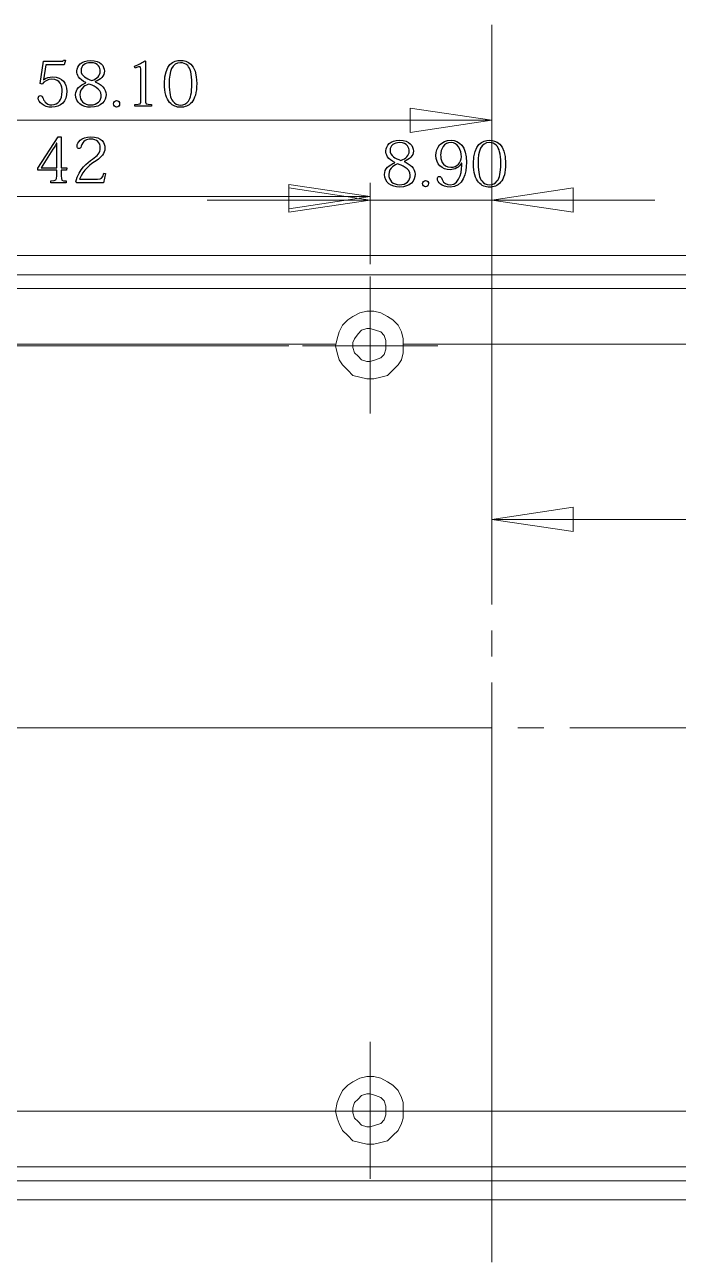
# Model space of a CAD drawing. Header units: millimetres. Extents: x -115 to 130, y -79 to 93.
# Drawn here: x 37.1 to 69, y 32.9 to 93.3 of the extents above; entities that cross this region are included whole.
import ezdxf

# ---------------------------------------------------------------- set-up
doc = ezdxf.new("R2010")
doc.units = ezdxf.units.MM
doc.header["$MEASUREMENT"] = 0
doc.layers.add('layer 1', color=7, linetype='Continuous')

msp = doc.modelspace()

# ---------------------------------------------------------------- linework, layer by layer
at = {"layer": 'layer 1', "lineweight": 18}
for points in [[(59.9299, 93.2533), (59.9299, 93.2533), (59.9299, 64.9746), (59.9299, 64.9746)], [(55.9506, 88.0039), (55.9506, 88.0039), (55.9506, 89.1893), (55.9506, 89.1893)], [(55.9506, 89.1893), (55.9506, 89.1893), (59.9299, 88.5966), (59.9299, 88.5966)], [(21.3219, 88.5966), (21.3219, 88.5966), (59.9299, 88.5966), (59.9299, 88.5966)], [(59.9299, 88.5966), (59.9299, 88.5966), (55.9506, 88.0039), (55.9506, 88.0039)], [(50.0239, 84.2786), (50.0239, 84.2786), (50.0239, 85.4639), (50.0239, 85.4639)], [(50.0239, 85.4639), (50.0239, 85.4639), (54.0032, 84.8713), (54.0032, 84.8713)], [(50.0239, 84.1093), (50.0239, 84.1093), (50.0239, 85.2946), (50.0239, 85.2946)], [(50.0239, 85.2946), (50.0239, 85.2946), (54.0032, 84.7019), (54.0032, 84.7019)], [(54.0032, 81.5693), (54.0032, 81.5693), (54.0032, 85.5486), (54.0032, 85.5486)], [(54.0032, 81.5693), (54.0032, 81.5693), (54.0032, 85.3793), (54.0032, 85.3793)], [(59.9299, 84.7019), (59.9299, 84.7019), (63.9092, 85.2946), (63.9092, 85.2946)], [(63.9092, 85.2946), (63.9092, 85.2946), (63.9092, 84.1093), (63.9092, 84.1093)], [(54.0032, 84.8713), (54.0032, 84.8713), (26.0632, 84.8713), (26.0632, 84.8713)], [(54.0032, 84.7019), (54.0032, 84.7019), (46.0446, 84.7019), (46.0446, 84.7019)], [(54.0032, 84.8713), (54.0032, 84.8713), (50.0239, 84.2786), (50.0239, 84.2786)], [(54.0032, 84.7019), (54.0032, 84.7019), (50.0239, 84.1093), (50.0239, 84.1093)], [(54.0032, 84.7019), (54.0032, 84.7019), (59.9299, 84.7019), (59.9299, 84.7019)], [(63.9092, 84.1093), (63.9092, 84.1093), (59.9299, 84.7019), (59.9299, 84.7019)], [(59.9299, 84.7019), (59.9299, 84.7019), (67.8886, 84.7019), (67.8886, 84.7019)], [(19.6286, 81.9926), (19.6286, 81.9926), (100.1466, 81.9926), (100.1466, 81.9926)], [(100.1466, 81.0613), (100.1466, 81.0613), (19.6286, 81.0613), (19.6286, 81.0613)], [(54.0032, 79.2833), (54.0032, 79.2833), (54.0032, 80.9766), (54.0032, 80.9766)], [(100.1466, 80.3839), (100.1466, 80.3839), (19.6286, 80.3839), (19.6286, 80.3839)], [(54.0032, 77.5899), (54.0032, 77.5899), (54.0032, 79.2833), (54.0032, 79.2833)], [(50.0239, 77.5899), (50.0239, 77.5899), (8.0292, 77.5899), (8.0292, 77.5899)], [(27.7566, 77.6746), (27.7566, 77.6746), (52.3099, 77.6746), (52.3099, 77.6746)], [(52.3099, 77.5899), (52.3099, 77.5899), (50.7012, 77.5899), (50.7012, 77.5899)], [(54.0032, 77.5899), (54.0032, 77.5899), (52.3099, 77.5899), (52.3099, 77.5899)], [(54.0032, 77.5899), (54.0032, 77.5899), (54.0032, 75.9813), (54.0032, 75.9813)], [(54.0032, 77.5899), (54.0032, 77.5899), (55.6119, 77.5899), (55.6119, 77.5899)], [(55.6119, 77.6746), (55.6119, 77.6746), (100.1466, 77.6746), (100.1466, 77.6746)], [(55.6119, 77.5899), (55.6119, 77.5899), (57.3052, 77.5899), (57.3052, 77.5899)], [(54.0032, 75.9813), (54.0032, 75.9813), (54.0032, 74.2879), (54.0032, 74.2879)], [(59.9299, 69.1233), (59.9299, 69.1233), (63.9092, 69.7159), (63.9092, 69.7159)], [(63.9092, 69.7159), (63.9092, 69.7159), (63.9092, 68.5306), (63.9092, 68.5306)], [(63.9092, 68.5306), (63.9092, 68.5306), (59.9299, 69.1233), (59.9299, 69.1233)], [(100.6546, 69.1233), (100.6546, 69.1233), (59.9299, 69.1233), (59.9299, 69.1233)], [(59.9299, 63.7046), (59.9299, 63.7046), (59.9299, 62.4346), (59.9299, 62.4346)], [(59.9299, 61.1646), (59.9299, 61.1646), (59.9299, 32.8859), (59.9299, 32.8859)], [(29.4499, 58.9633), (29.4499, 58.9633), (59.9299, 58.9633), (59.9299, 58.9633)], [(61.1999, 58.9633), (61.1999, 58.9633), (62.4699, 58.9633), (62.4699, 58.9633)], [(63.7399, 58.9633), (63.7399, 58.9633), (94.2199, 58.9633), (94.2199, 58.9633)], [(54.0032, 41.9453), (54.0032, 41.9453), (54.0032, 43.6386), (54.0032, 43.6386)], [(54.0032, 40.2519), (54.0032, 40.2519), (54.0032, 41.9453), (54.0032, 41.9453)], [(50.0239, 40.2519), (50.0239, 40.2519), (8.0292, 40.2519), (8.0292, 40.2519)], [(52.3099, 40.2519), (52.3099, 40.2519), (27.7566, 40.2519), (27.7566, 40.2519)], [(52.3099, 40.2519), (52.3099, 40.2519), (50.7012, 40.2519), (50.7012, 40.2519)], [(54.0032, 40.2519), (54.0032, 40.2519), (52.3099, 40.2519), (52.3099, 40.2519)], [(54.0032, 40.2519), (54.0032, 40.2519), (54.0032, 38.6433), (54.0032, 38.6433)], [(54.0032, 40.2519), (54.0032, 40.2519), (55.6119, 40.2519), (55.6119, 40.2519)], [(100.1466, 40.2519), (100.1466, 40.2519), (55.6119, 40.2519), (55.6119, 40.2519)], [(55.6119, 40.2519), (55.6119, 40.2519), (57.3052, 40.2519), (57.3052, 40.2519)], [(54.0032, 38.6433), (54.0032, 38.6433), (54.0032, 36.9499), (54.0032, 36.9499)], [(19.6286, 37.5426), (19.6286, 37.5426), (100.1466, 37.5426), (100.1466, 37.5426)], [(19.6286, 36.8653), (19.6286, 36.8653), (100.1466, 36.8653), (100.1466, 36.8653)], [(100.1466, 35.9339), (100.1466, 35.9339), (19.6286, 35.9339), (19.6286, 35.9339)]]:
    msp.add_open_spline(points, degree=3, dxfattribs=at)
at = {"layer": 'layer 1'}
for points, knots in [([(37.9924, 90.3529), (38.0869, 90.484), (38.2515, 90.5937), (38.474, 90.5937), (38.474, 90.5937), (38.8733, 90.5937), (38.9708, 90.2797), (38.9708, 89.9932), (38.9708, 89.9932), (38.9708, 89.5909), (38.7788, 89.344), (38.474, 89.344), (38.474, 89.344), (38.1662, 89.344), (38.0595, 89.5909), (38.029, 89.6915), (38.029, 89.6915), (37.9924, 89.7768), (37.9589, 89.7982), (37.9101, 89.7982), (37.9101, 89.7982), (37.8553, 89.7982), (37.8065, 89.7585), (37.8065, 89.6671), (37.8065, 89.6671), (37.8065, 89.4873), (38.0747, 89.2282), (38.4679, 89.2282), (38.4679, 89.2282), (38.9007, 89.2282), (39.1994, 89.5086), (39.1994, 90.0146), (39.1994, 90.0146), (39.1994, 90.3925), (38.98, 90.7095), (38.5167, 90.7095), (38.5167, 90.7095), (38.3369, 90.7095), (38.1936, 90.6607), (38.0595, 90.5663), (38.0595, 90.5663), (38.0595, 90.5663), (38.0534, 90.5693), (38.0534, 90.5693), (38.0534, 90.5693), (38.0534, 90.5693), (38.1723, 91.2947), (38.1723, 91.2947), (38.1723, 91.2947), (38.1723, 91.2947), (39.0653, 91.2947), (39.0653, 91.2947), (39.0653, 91.2947), (39.0653, 91.2947), (39.1293, 91.5233), (39.1293, 91.5233), (39.1293, 91.5233), (39.1293, 91.5233), (39.0379, 91.5233), (39.0379, 91.5233), (39.0379, 91.5233), (39.0196, 91.4776), (39.0074, 91.4715), (38.9007, 91.4715), (38.9007, 91.4715), (38.9007, 91.4715), (38.0595, 91.4715), (38.0595, 91.4715), (38.0595, 91.4715), (38.0595, 91.4715), (37.904, 90.3803), (37.904, 90.3803), (37.904, 90.3803), (37.904, 90.3803), (37.9924, 90.3529), (37.9924, 90.3529)], [0, 0, 0, 0, 0.05, 0.05, 0.05, 0.05, 0.1, 0.1, 0.1, 0.1, 0.15, 0.15, 0.15, 0.15, 0.2, 0.2, 0.2, 0.2, 0.25, 0.25, 0.25, 0.25, 0.3, 0.3, 0.3, 0.3, 0.35, 0.35, 0.35, 0.35, 0.4, 0.4, 0.4, 0.4, 0.45, 0.45, 0.45, 0.45, 0.5, 0.5, 0.5, 0.5, 0.55, 0.55, 0.55, 0.55, 0.6, 0.6, 0.6, 0.6, 0.65, 0.65, 0.65, 0.65, 0.7, 0.7, 0.7, 0.7, 0.75, 0.75, 0.75, 0.75, 0.8, 0.8, 0.8, 0.8, 0.85, 0.85, 0.85, 0.85, 0.9, 0.9, 0.9, 0.9, 1, 1, 1, 1]), ([(40.5802, 90.4779), (40.8545, 90.5845), (41.0313, 90.7491), (41.0313, 90.9869), (41.0313, 90.9869), (41.0313, 91.2399), (40.8545, 91.5111), (40.3607, 91.5111), (40.3607, 91.5111), (39.8944, 91.5111), (39.6902, 91.246), (39.6902, 90.9991), (39.6902, 90.9991), (39.6902, 90.8162), (39.7694, 90.5876), (40.1291, 90.4291), (40.1291, 90.4291), (40.1291, 90.4291), (40.1291, 90.4199), (40.1291, 90.4199), (40.1291, 90.4199), (39.8487, 90.3072), (39.6231, 90.1212), (39.6231, 89.8469), (39.6231, 89.8469), (39.6231, 89.4476), (39.9554, 89.2282), (40.3607, 89.2282), (40.3607, 89.2282), (40.8941, 89.2282), (41.1136, 89.5452), (41.1136, 89.853), (41.1136, 89.853), (41.1136, 90.1334), (40.8515, 90.3651), (40.5802, 90.4718), (40.5802, 90.4718), (40.5802, 90.4718), (40.5802, 90.4779), (40.5802, 90.4779)], [0, 0, 0, 0, 0.0909091, 0.0909091, 0.0909091, 0.0909091, 0.1818182, 0.1818182, 0.1818182, 0.1818182, 0.2727273, 0.2727273, 0.2727273, 0.2727273, 0.3636364, 0.3636364, 0.3636364, 0.3636364, 0.4545455, 0.4545455, 0.4545455, 0.4545455, 0.5454545, 0.5454545, 0.5454545, 0.5454545, 0.6363636, 0.6363636, 0.6363636, 0.6363636, 0.7272727, 0.7272727, 0.7272727, 0.7272727, 0.8181818, 0.8181818, 0.8181818, 0.8181818, 1, 1, 1, 1]), ([(40.3577, 91.4014), (40.76, 91.4014), (40.8271, 91.124), (40.8271, 90.993), (40.8271, 90.993), (40.8271, 90.7491), (40.6777, 90.6364), (40.4187, 90.5327), (40.4187, 90.5327), (40.1504, 90.6272), (39.8944, 90.7491), (39.8944, 91.0204), (39.8944, 91.0204), (39.8944, 91.2551), (40.0803, 91.4014), (40.3577, 91.4014)], [0, 0, 0, 0, 0.2, 0.2, 0.2, 0.2, 0.4, 0.4, 0.4, 0.4, 0.6, 0.6, 0.6, 0.6, 1, 1, 1, 1]), ([(42.8144, 89.6061), (42.8144, 89.3836), (42.7992, 89.3653), (42.5127, 89.3653), (42.5127, 89.3653), (42.5127, 89.3653), (42.5127, 89.2739), (42.5127, 89.2739), (42.5127, 89.2739), (42.5127, 89.2739), (43.3235, 89.2739), (43.3235, 89.2739), (43.3235, 89.2739), (43.3235, 89.2739), (43.3235, 89.3653), (43.3235, 89.3653), (43.3235, 89.3653), (43.0491, 89.3653), (43.0339, 89.3836), (43.0339, 89.6061), (43.0339, 89.6061), (43.0339, 89.6061), (43.0339, 91.4715), (43.0339, 91.4715), (43.0339, 91.4715), (43.0339, 91.4715), (43.0004, 91.4928), (43.0004, 91.4928), (43.0004, 91.4928), (42.8693, 91.3984), (42.726, 91.3161), (42.5066, 91.2277), (42.5066, 91.2277), (42.5066, 91.2277), (42.534, 91.1423), (42.534, 91.1423), (42.534, 91.1423), (42.6285, 91.1789), (42.6864, 91.2063), (42.7413, 91.2063), (42.7413, 91.2063), (42.7992, 91.2063), (42.8144, 91.1515), (42.8144, 91.0295), (42.8144, 91.0295), (42.8144, 91.0295), (42.8144, 89.6061), (42.8144, 89.6061)], [0, 0, 0, 0, 0.0769231, 0.0769231, 0.0769231, 0.0769231, 0.1538462, 0.1538462, 0.1538462, 0.1538462, 0.2307692, 0.2307692, 0.2307692, 0.2307692, 0.3076923, 0.3076923, 0.3076923, 0.3076923, 0.3846154, 0.3846154, 0.3846154, 0.3846154, 0.4615385, 0.4615385, 0.4615385, 0.4615385, 0.5384615, 0.5384615, 0.5384615, 0.5384615, 0.6153846, 0.6153846, 0.6153846, 0.6153846, 0.6923077, 0.6923077, 0.6923077, 0.6923077, 0.7692308, 0.7692308, 0.7692308, 0.7692308, 0.8461538, 0.8461538, 0.8461538, 0.8461538, 1, 1, 1, 1]), ([(44.7499, 89.2282), (44.945, 89.2282), (45.137, 89.2922), (45.2894, 89.4629), (45.2894, 89.4629), (45.4449, 89.6397), (45.5333, 89.9323), (45.5333, 90.3834), (45.5333, 90.3834), (45.5333, 91.3862), (45.0456, 91.5111), (44.7499, 91.5111), (44.7499, 91.5111), (44.4086, 91.5111), (43.9666, 91.3404), (43.9666, 90.3834), (43.9666, 90.3834), (43.9666, 89.9323), (44.055, 89.6397), (44.2104, 89.4629), (44.2104, 89.4629), (44.3659, 89.2922), (44.5457, 89.2282), (44.7499, 89.2282)], [0, 0, 0, 0, 0.1428571, 0.1428571, 0.1428571, 0.1428571, 0.2857143, 0.2857143, 0.2857143, 0.2857143, 0.4285714, 0.4285714, 0.4285714, 0.4285714, 0.5714286, 0.5714286, 0.5714286, 0.5714286, 0.7142857, 0.7142857, 0.7142857, 0.7142857, 1, 1, 1, 1]), ([(44.7469, 91.4014), (44.8597, 91.4014), (44.9907, 91.3679), (45.0944, 91.2581), (45.0944, 91.2581), (45.2102, 91.124), (45.3016, 90.865), (45.3016, 90.3803), (45.3016, 90.3803), (45.3016, 89.9262), (45.2315, 89.6701), (45.1279, 89.533), (45.1279, 89.533), (45.0243, 89.3928), (44.8993, 89.3379), (44.7469, 89.3379), (44.7469, 89.3379), (44.5975, 89.3379), (44.4695, 89.3928), (44.3659, 89.533), (44.3659, 89.533), (44.2623, 89.6701), (44.1891, 89.9262), (44.1891, 90.3803), (44.1891, 90.3803), (44.1891, 90.996), (44.3263, 91.4014), (44.7469, 91.4014)], [0, 0, 0, 0, 0.125, 0.125, 0.125, 0.125, 0.25, 0.25, 0.25, 0.25, 0.375, 0.375, 0.375, 0.375, 0.5, 0.5, 0.5, 0.5, 0.625, 0.625, 0.625, 0.625, 0.75, 0.75, 0.75, 0.75, 1, 1, 1, 1]), ([(40.3577, 89.344), (40.0255, 89.344), (39.8334, 89.5604), (39.8334, 89.8408), (39.8334, 89.8408), (39.8334, 90.1913), (40.1596, 90.3194), (40.2693, 90.362), (40.2693, 90.362), (40.4278, 90.3041), (40.8789, 90.1456), (40.8789, 89.8134), (40.8789, 89.8134), (40.8789, 89.5421), (40.693, 89.344), (40.3577, 89.344)], [0, 0, 0, 0, 0.2, 0.2, 0.2, 0.2, 0.4, 0.4, 0.4, 0.4, 0.6, 0.6, 0.6, 0.6, 1, 1, 1, 1]), ([(41.6257, 89.5513), (41.5434, 89.5513), (41.4824, 89.4812), (41.4824, 89.3958), (41.4824, 89.3958), (41.4824, 89.3135), (41.5434, 89.2404), (41.6257, 89.2404), (41.6257, 89.2404), (41.711, 89.2404), (41.772, 89.3135), (41.772, 89.3958), (41.772, 89.3958), (41.772, 89.4751), (41.7171, 89.5513), (41.6257, 89.5513)], [0, 0, 0, 0, 0.2, 0.2, 0.2, 0.2, 0.4, 0.4, 0.4, 0.4, 0.6, 0.6, 0.6, 0.6, 1, 1, 1, 1]), ([(38.7057, 85.8808), (38.7057, 85.6675), (38.6935, 85.64), (38.4191, 85.64), (38.4191, 85.64), (38.4191, 85.64), (38.4191, 85.5486), (38.4191, 85.5486), (38.4191, 85.5486), (38.4191, 85.5486), (39.172, 85.5486), (39.172, 85.5486), (39.172, 85.5486), (39.172, 85.5486), (39.172, 85.64), (39.172, 85.64), (39.172, 85.64), (38.9404, 85.64), (38.9251, 85.6644), (38.9251, 85.8808), (38.9251, 85.8808), (38.9251, 85.8808), (38.9251, 86.1552), (38.9251, 86.1552), (38.9251, 86.1552), (38.9251, 86.1552), (39.1842, 86.1552), (39.1842, 86.1552), (39.1842, 86.1552), (39.1842, 86.1552), (39.2025, 86.2801), (39.2025, 86.2801), (39.2025, 86.2801), (39.2025, 86.2801), (38.9251, 86.2801), (38.9251, 86.2801), (38.9251, 86.2801), (38.9251, 86.2801), (38.9251, 87.7828), (38.9251, 87.7828), (38.9251, 87.7828), (38.9251, 87.7828), (38.7727, 87.7828), (38.7727, 87.7828), (38.7727, 87.7828), (38.7727, 87.7828), (37.7791, 86.2496), (37.7791, 86.2496), (37.7791, 86.2496), (37.7791, 86.2496), (37.7791, 86.1552), (37.7791, 86.1552), (37.7791, 86.1552), (37.7791, 86.1552), (38.7057, 86.1552), (38.7057, 86.1552), (38.7057, 86.1552), (38.7057, 86.1552), (38.7057, 85.8808), (38.7057, 85.8808)], [0, 0, 0, 0, 0.0625, 0.0625, 0.0625, 0.0625, 0.125, 0.125, 0.125, 0.125, 0.1875, 0.1875, 0.1875, 0.1875, 0.25, 0.25, 0.25, 0.25, 0.3125, 0.3125, 0.3125, 0.3125, 0.375, 0.375, 0.375, 0.375, 0.4375, 0.4375, 0.4375, 0.4375, 0.5, 0.5, 0.5, 0.5, 0.5625, 0.5625, 0.5625, 0.5625, 0.625, 0.625, 0.625, 0.625, 0.6875, 0.6875, 0.6875, 0.6875, 0.75, 0.75, 0.75, 0.75, 0.8125, 0.8125, 0.8125, 0.8125, 0.875, 0.875, 0.875, 0.875, 1, 1, 1, 1]), ([(40.9978, 86.0088), (40.9246, 85.7528), (40.8972, 85.7223), (40.7021, 85.7223), (40.7021, 85.7223), (40.7021, 85.7223), (39.8243, 85.7223), (39.8243, 85.7223), (39.8243, 85.7223), (39.9767, 86.1856), (40.3486, 86.4356), (40.6716, 86.6489), (40.6716, 86.6489), (40.8637, 86.7739), (41.0587, 86.9659), (41.0587, 87.2372), (41.0587, 87.2372), (41.0587, 87.4719), (40.9063, 87.7858), (40.3699, 87.7858), (40.3699, 87.7858), (39.8853, 87.7858), (39.6993, 87.4932), (39.6993, 87.3408), (39.6993, 87.3408), (39.6993, 87.2585), (39.7329, 87.2159), (39.7816, 87.2159), (39.7816, 87.2159), (39.8456, 87.2159), (39.8792, 87.2402), (39.9035, 87.3256), (39.9035, 87.3256), (39.9858, 87.5999), (40.1657, 87.6761), (40.3607, 87.6761), (40.3607, 87.6761), (40.6777, 87.6761), (40.8301, 87.5054), (40.8301, 87.2402), (40.8301, 87.2402), (40.8301, 87.0025), (40.6869, 86.8653), (40.4491, 86.6977), (40.4491, 86.6977), (40.2022, 86.524), (39.7908, 86.2222), (39.6445, 85.5943), (39.6445, 85.5943), (39.6445, 85.5943), (39.681, 85.5486), (39.681, 85.5486), (39.681, 85.5486), (39.681, 85.5486), (40.9917, 85.5486), (40.9917, 85.5486), (40.9917, 85.5486), (40.9917, 85.5486), (41.0862, 85.9936), (41.0862, 85.9936), (41.0862, 85.9936), (41.0862, 85.9936), (40.9978, 86.0088), (40.9978, 86.0088)], [0, 0, 0, 0, 0.0588235, 0.0588235, 0.0588235, 0.0588235, 0.1176471, 0.1176471, 0.1176471, 0.1176471, 0.1764706, 0.1764706, 0.1764706, 0.1764706, 0.2352941, 0.2352941, 0.2352941, 0.2352941, 0.2941176, 0.2941176, 0.2941176, 0.2941176, 0.3529412, 0.3529412, 0.3529412, 0.3529412, 0.4117647, 0.4117647, 0.4117647, 0.4117647, 0.4705882, 0.4705882, 0.4705882, 0.4705882, 0.5294118, 0.5294118, 0.5294118, 0.5294118, 0.5882353, 0.5882353, 0.5882353, 0.5882353, 0.6470588, 0.6470588, 0.6470588, 0.6470588, 0.7058824, 0.7058824, 0.7058824, 0.7058824, 0.7647059, 0.7647059, 0.7647059, 0.7647059, 0.8235294, 0.8235294, 0.8235294, 0.8235294, 0.8823529, 0.8823529, 0.8823529, 0.8823529, 1, 1, 1, 1]), ([(55.6542, 86.5833), (55.9285, 86.6899), (56.1053, 86.8545), (56.1053, 87.0923), (56.1053, 87.0923), (56.1053, 87.3453), (55.9285, 87.6165), (55.4347, 87.6165), (55.4347, 87.6165), (54.9684, 87.6165), (54.7642, 87.3514), (54.7642, 87.1045), (54.7642, 87.1045), (54.7642, 86.9216), (54.8434, 86.693), (55.2031, 86.5345), (55.2031, 86.5345), (55.2031, 86.5345), (55.2031, 86.5253), (55.2031, 86.5253), (55.2031, 86.5253), (54.9227, 86.4126), (54.6971, 86.2266), (54.6971, 85.9523), (54.6971, 85.9523), (54.6971, 85.553), (55.0294, 85.3336), (55.4347, 85.3336), (55.4347, 85.3336), (55.9681, 85.3336), (56.1876, 85.6506), (56.1876, 85.9584), (56.1876, 85.9584), (56.1876, 86.2388), (55.9255, 86.4705), (55.6542, 86.5772), (55.6542, 86.5772), (55.6542, 86.5772), (55.6542, 86.5833), (55.6542, 86.5833)], [0, 0, 0, 0, 0.0909091, 0.0909091, 0.0909091, 0.0909091, 0.1818182, 0.1818182, 0.1818182, 0.1818182, 0.2727273, 0.2727273, 0.2727273, 0.2727273, 0.3636364, 0.3636364, 0.3636364, 0.3636364, 0.4545455, 0.4545455, 0.4545455, 0.4545455, 0.5454545, 0.5454545, 0.5454545, 0.5454545, 0.6363636, 0.6363636, 0.6363636, 0.6363636, 0.7272727, 0.7272727, 0.7272727, 0.7272727, 0.8181818, 0.8181818, 0.8181818, 0.8181818, 1, 1, 1, 1]), ([(58.4706, 86.501), (58.4706, 86.2388), (58.434, 85.4494), (57.9006, 85.4494), (57.9006, 85.4494), (57.733, 85.4494), (57.5897, 85.5012), (57.5105, 85.7115), (57.5105, 85.7115), (57.4556, 85.8213), (57.4312, 85.8578), (57.3642, 85.8578), (57.3642, 85.8578), (57.3093, 85.8578), (57.2758, 85.8121), (57.2758, 85.742), (57.2758, 85.742), (57.2758, 85.5805), (57.4709, 85.3336), (57.9006, 85.3336), (57.9006, 85.3336), (58.5468, 85.3336), (58.6962, 86.0255), (58.6962, 86.5406), (58.6962, 86.5406), (58.6962, 87.3239), (58.3334, 87.6165), (57.9464, 87.6165), (57.9464, 87.6165), (57.4373, 87.6165), (57.2087, 87.2569), (57.2087, 86.8759), (57.2087, 86.8759), (57.2087, 86.4461), (57.5013, 86.1809), (57.8945, 86.1809), (57.8945, 86.1809), (58.1414, 86.1809), (58.3395, 86.3028), (58.4615, 86.501), (58.4615, 86.501), (58.4615, 86.501), (58.4706, 86.501), (58.4706, 86.501)], [0, 0, 0, 0, 0.0833333, 0.0833333, 0.0833333, 0.0833333, 0.1666667, 0.1666667, 0.1666667, 0.1666667, 0.25, 0.25, 0.25, 0.25, 0.3333333, 0.3333333, 0.3333333, 0.3333333, 0.4166667, 0.4166667, 0.4166667, 0.4166667, 0.5, 0.5, 0.5, 0.5, 0.5833333, 0.5833333, 0.5833333, 0.5833333, 0.6666667, 0.6666667, 0.6666667, 0.6666667, 0.75, 0.75, 0.75, 0.75, 0.8333333, 0.8333333, 0.8333333, 0.8333333, 1, 1, 1, 1]), ([(59.8239, 85.3336), (60.019, 85.3336), (60.211, 85.3976), (60.3634, 85.5683), (60.3634, 85.5683), (60.5189, 85.7451), (60.6073, 86.0377), (60.6073, 86.4888), (60.6073, 86.4888), (60.6073, 87.4916), (60.1196, 87.6165), (59.8239, 87.6165), (59.8239, 87.6165), (59.4826, 87.6165), (59.0406, 87.4458), (59.0406, 86.4888), (59.0406, 86.4888), (59.0406, 86.0377), (59.129, 85.7451), (59.2844, 85.5683), (59.2844, 85.5683), (59.4399, 85.3976), (59.6197, 85.3336), (59.8239, 85.3336)], [0, 0, 0, 0, 0.1428571, 0.1428571, 0.1428571, 0.1428571, 0.2857143, 0.2857143, 0.2857143, 0.2857143, 0.4285714, 0.4285714, 0.4285714, 0.4285714, 0.5714286, 0.5714286, 0.5714286, 0.5714286, 0.7142857, 0.7142857, 0.7142857, 0.7142857, 1, 1, 1, 1]), ([(38.7118, 87.4749), (38.7087, 87.3591), (38.7057, 87.2433), (38.7057, 87.1579), (38.7057, 87.1579), (38.7057, 87.1579), (38.7057, 86.2801), (38.7057, 86.2801), (38.7057, 86.2801), (38.7057, 86.2801), (37.9498, 86.2801), (37.9498, 86.2801), (37.9498, 86.2801), (37.9498, 86.2801), (38.5228, 87.1793), (38.5228, 87.1793), (38.5228, 87.1793), (38.6051, 87.2982), (38.6538, 87.4018), (38.7026, 87.4749), (38.7026, 87.4749), (38.7026, 87.4749), (38.7118, 87.4749), (38.7118, 87.4749)], [0, 0, 0, 0, 0.1428571, 0.1428571, 0.1428571, 0.1428571, 0.2857143, 0.2857143, 0.2857143, 0.2857143, 0.4285714, 0.4285714, 0.4285714, 0.4285714, 0.5714286, 0.5714286, 0.5714286, 0.5714286, 0.7142857, 0.7142857, 0.7142857, 0.7142857, 1, 1, 1, 1]), ([(55.4317, 87.5068), (55.834, 87.5068), (55.9011, 87.2294), (55.9011, 87.0984), (55.9011, 87.0984), (55.9011, 86.8545), (55.7517, 86.7418), (55.4927, 86.6381), (55.4927, 86.6381), (55.2244, 86.7326), (54.9684, 86.8545), (54.9684, 87.1258), (54.9684, 87.1258), (54.9684, 87.3605), (55.1543, 87.5068), (55.4317, 87.5068)], [0, 0, 0, 0, 0.2, 0.2, 0.2, 0.2, 0.4, 0.4, 0.4, 0.4, 0.6, 0.6, 0.6, 0.6, 1, 1, 1, 1]), ([(57.4373, 86.885), (57.4373, 87.1929), (57.5958, 87.5099), (57.9464, 87.5099), (57.9464, 87.5099), (58.2725, 87.5099), (58.4493, 87.1258), (58.4493, 86.8149), (58.4493, 86.8149), (58.4493, 86.5193), (58.2207, 86.2998), (57.9403, 86.2998), (57.9403, 86.2998), (57.4861, 86.2998), (57.4373, 86.7418), (57.4373, 86.885)], [0, 0, 0, 0, 0.2, 0.2, 0.2, 0.2, 0.4, 0.4, 0.4, 0.4, 0.6, 0.6, 0.6, 0.6, 1, 1, 1, 1]), ([(59.8209, 87.5068), (59.9337, 87.5068), (60.0647, 87.4733), (60.1684, 87.3635), (60.1684, 87.3635), (60.2842, 87.2294), (60.3756, 86.9704), (60.3756, 86.4857), (60.3756, 86.4857), (60.3756, 86.0316), (60.3055, 85.7755), (60.2019, 85.6384), (60.2019, 85.6384), (60.0983, 85.4982), (59.9733, 85.4433), (59.8209, 85.4433), (59.8209, 85.4433), (59.6715, 85.4433), (59.5435, 85.4982), (59.4399, 85.6384), (59.4399, 85.6384), (59.3363, 85.7755), (59.2631, 86.0316), (59.2631, 86.4857), (59.2631, 86.4857), (59.2631, 87.1014), (59.4003, 87.5068), (59.8209, 87.5068)], [0, 0, 0, 0, 0.125, 0.125, 0.125, 0.125, 0.25, 0.25, 0.25, 0.25, 0.375, 0.375, 0.375, 0.375, 0.5, 0.5, 0.5, 0.5, 0.625, 0.625, 0.625, 0.625, 0.75, 0.75, 0.75, 0.75, 1, 1, 1, 1]), ([(55.4317, 85.4494), (55.0995, 85.4494), (54.9074, 85.6658), (54.9074, 85.9462), (54.9074, 85.9462), (54.9074, 86.2967), (55.2336, 86.4248), (55.3433, 86.4674), (55.3433, 86.4674), (55.5018, 86.4095), (55.9529, 86.251), (55.9529, 85.9188), (55.9529, 85.9188), (55.9529, 85.6475), (55.767, 85.4494), (55.4317, 85.4494)], [0, 0, 0, 0, 0.2, 0.2, 0.2, 0.2, 0.4, 0.4, 0.4, 0.4, 0.6, 0.6, 0.6, 0.6, 1, 1, 1, 1]), ([(56.6997, 85.6567), (56.6174, 85.6567), (56.5564, 85.5866), (56.5564, 85.5012), (56.5564, 85.5012), (56.5564, 85.4189), (56.6174, 85.3458), (56.6997, 85.3458), (56.6997, 85.3458), (56.785, 85.3458), (56.846, 85.4189), (56.846, 85.5012), (56.846, 85.5012), (56.846, 85.5805), (56.7911, 85.6567), (56.6997, 85.6567)], [0, 0, 0, 0, 0.2, 0.2, 0.2, 0.2, 0.4, 0.4, 0.4, 0.4, 0.6, 0.6, 0.6, 0.6, 1, 1, 1, 1])]:
    msp.add_open_spline(points, degree=3, knots=knots, dxfattribs=at)
at = {"layer": 'layer 1', "lineweight": 18}
for points, knots in [([(55.6119, 77.5899), (55.6119, 77.5899), (55.6119, 77.9286), (55.6119, 77.9286), (55.6119, 77.9286), (55.6119, 77.9286), (55.5272, 78.2673), (55.5272, 78.2673), (55.5272, 78.2673), (55.5272, 78.2673), (55.3579, 78.6059), (55.3579, 78.6059), (55.3579, 78.6059), (55.3579, 78.6059), (55.1039, 78.8599), (55.1039, 78.8599), (55.1039, 78.8599), (55.1039, 78.8599), (54.8499, 79.0293), (54.8499, 79.0293), (54.8499, 79.0293), (54.8499, 79.0293), (54.5112, 79.1986), (54.5112, 79.1986), (54.5112, 79.1986), (54.5112, 79.1986), (54.1725, 79.2833), (54.1725, 79.2833), (54.1725, 79.2833), (54.1725, 79.2833), (53.8339, 79.2833), (53.8339, 79.2833), (53.8339, 79.2833), (53.8339, 79.2833), (53.4952, 79.1986), (53.4952, 79.1986), (53.4952, 79.1986), (53.4952, 79.1986), (53.1565, 79.0293), (53.1565, 79.0293), (53.1565, 79.0293), (53.1565, 79.0293), (52.9026, 78.8599), (52.9026, 78.8599), (52.9026, 78.8599), (52.9026, 78.8599), (52.6486, 78.6059), (52.6486, 78.6059), (52.6486, 78.6059), (52.6486, 78.6059), (52.4792, 78.2673), (52.4792, 78.2673), (52.4792, 78.2673), (52.4792, 78.2673), (52.3946, 77.9286), (52.3946, 77.9286), (52.3946, 77.9286), (52.3946, 77.9286), (52.3099, 77.5899), (52.3099, 77.5899), (52.3099, 77.5899), (52.3099, 77.5899), (52.3946, 77.2513), (52.3946, 77.2513), (52.3946, 77.2513), (52.3946, 77.2513), (52.4792, 76.9126), (52.4792, 76.9126), (52.4792, 76.9126), (52.4792, 76.9126), (52.6486, 76.6586), (52.6486, 76.6586), (52.6486, 76.6586), (52.6486, 76.6586), (52.9026, 76.4046), (52.9026, 76.4046), (52.9026, 76.4046), (52.9026, 76.4046), (53.1565, 76.1506), (53.1565, 76.1506), (53.1565, 76.1506), (53.1565, 76.1506), (53.4952, 76.0659), (53.4952, 76.0659), (53.4952, 76.0659), (53.4952, 76.0659), (53.8339, 75.9813), (53.8339, 75.9813), (53.8339, 75.9813), (53.8339, 75.9813), (54.1725, 75.9813), (54.1725, 75.9813), (54.1725, 75.9813), (54.1725, 75.9813), (54.5112, 76.0659), (54.5112, 76.0659), (54.5112, 76.0659), (54.5112, 76.0659), (54.8499, 76.1506), (54.8499, 76.1506), (54.8499, 76.1506), (54.8499, 76.1506), (55.1039, 76.4046), (55.1039, 76.4046), (55.1039, 76.4046), (55.1039, 76.4046), (55.3579, 76.6586), (55.3579, 76.6586), (55.3579, 76.6586), (55.3579, 76.6586), (55.5272, 76.9126), (55.5272, 76.9126), (55.5272, 76.9126), (55.5272, 76.9126), (55.6119, 77.2513), (55.6119, 77.2513), (55.6119, 77.2513), (55.6119, 77.2513), (55.6119, 77.5899), (55.6119, 77.5899)], [0, 0, 0, 0, 0.0322581, 0.0322581, 0.0322581, 0.0322581, 0.0645161, 0.0645161, 0.0645161, 0.0645161, 0.0967742, 0.0967742, 0.0967742, 0.0967742, 0.1290323, 0.1290323, 0.1290323, 0.1290323, 0.1612903, 0.1612903, 0.1612903, 0.1612903, 0.1935484, 0.1935484, 0.1935484, 0.1935484, 0.2258065, 0.2258065, 0.2258065, 0.2258065, 0.2580645, 0.2580645, 0.2580645, 0.2580645, 0.2903226, 0.2903226, 0.2903226, 0.2903226, 0.3225806, 0.3225806, 0.3225806, 0.3225806, 0.3548387, 0.3548387, 0.3548387, 0.3548387, 0.3870968, 0.3870968, 0.3870968, 0.3870968, 0.4193548, 0.4193548, 0.4193548, 0.4193548, 0.4516129, 0.4516129, 0.4516129, 0.4516129, 0.483871, 0.483871, 0.483871, 0.483871, 0.516129, 0.516129, 0.516129, 0.516129, 0.5483871, 0.5483871, 0.5483871, 0.5483871, 0.5806452, 0.5806452, 0.5806452, 0.5806452, 0.6129032, 0.6129032, 0.6129032, 0.6129032, 0.6451613, 0.6451613, 0.6451613, 0.6451613, 0.6774194, 0.6774194, 0.6774194, 0.6774194, 0.7096774, 0.7096774, 0.7096774, 0.7096774, 0.7419355, 0.7419355, 0.7419355, 0.7419355, 0.7741935, 0.7741935, 0.7741935, 0.7741935, 0.8064516, 0.8064516, 0.8064516, 0.8064516, 0.8387097, 0.8387097, 0.8387097, 0.8387097, 0.8709677, 0.8709677, 0.8709677, 0.8709677, 0.9032258, 0.9032258, 0.9032258, 0.9032258, 0.9354839, 0.9354839, 0.9354839, 0.9354839, 1, 1, 1, 1]), ([(54.7652, 77.5899), (54.7652, 77.5899), (54.7652, 77.8439), (54.7652, 77.8439), (54.7652, 77.8439), (54.7652, 77.8439), (54.6806, 78.0979), (54.6806, 78.0979), (54.6806, 78.0979), (54.6806, 78.0979), (54.5112, 78.2673), (54.5112, 78.2673), (54.5112, 78.2673), (54.5112, 78.2673), (54.2572, 78.3519), (54.2572, 78.3519), (54.2572, 78.3519), (54.2572, 78.3519), (54.0032, 78.4366), (54.0032, 78.4366), (54.0032, 78.4366), (54.0032, 78.4366), (53.8339, 78.4366), (53.8339, 78.4366), (53.8339, 78.4366), (53.8339, 78.4366), (53.5799, 78.3519), (53.5799, 78.3519), (53.5799, 78.3519), (53.5799, 78.3519), (53.4106, 78.1826), (53.4106, 78.1826), (53.4106, 78.1826), (53.4106, 78.1826), (53.2412, 77.9286), (53.2412, 77.9286), (53.2412, 77.9286), (53.2412, 77.9286), (53.1565, 77.7593), (53.1565, 77.7593), (53.1565, 77.7593), (53.1565, 77.7593), (53.1565, 77.5053), (53.1565, 77.5053), (53.1565, 77.5053), (53.1565, 77.5053), (53.2412, 77.2513), (53.2412, 77.2513), (53.2412, 77.2513), (53.2412, 77.2513), (53.4106, 77.0819), (53.4106, 77.0819), (53.4106, 77.0819), (53.4106, 77.0819), (53.5799, 76.9126), (53.5799, 76.9126), (53.5799, 76.9126), (53.5799, 76.9126), (53.8339, 76.8279), (53.8339, 76.8279), (53.8339, 76.8279), (53.8339, 76.8279), (54.0032, 76.8279), (54.0032, 76.8279), (54.0032, 76.8279), (54.0032, 76.8279), (54.2572, 76.9126), (54.2572, 76.9126), (54.2572, 76.9126), (54.2572, 76.9126), (54.5112, 76.9973), (54.5112, 76.9973), (54.5112, 76.9973), (54.5112, 76.9973), (54.6806, 77.1666), (54.6806, 77.1666), (54.6806, 77.1666), (54.6806, 77.1666), (54.7652, 77.4206), (54.7652, 77.4206), (54.7652, 77.4206), (54.7652, 77.4206), (54.7652, 77.5899), (54.7652, 77.5899)], [0, 0, 0, 0, 0.0454545, 0.0454545, 0.0454545, 0.0454545, 0.0909091, 0.0909091, 0.0909091, 0.0909091, 0.1363636, 0.1363636, 0.1363636, 0.1363636, 0.1818182, 0.1818182, 0.1818182, 0.1818182, 0.2272727, 0.2272727, 0.2272727, 0.2272727, 0.2727273, 0.2727273, 0.2727273, 0.2727273, 0.3181818, 0.3181818, 0.3181818, 0.3181818, 0.3636364, 0.3636364, 0.3636364, 0.3636364, 0.4090909, 0.4090909, 0.4090909, 0.4090909, 0.4545455, 0.4545455, 0.4545455, 0.4545455, 0.5, 0.5, 0.5, 0.5, 0.5454545, 0.5454545, 0.5454545, 0.5454545, 0.5909091, 0.5909091, 0.5909091, 0.5909091, 0.6363636, 0.6363636, 0.6363636, 0.6363636, 0.6818182, 0.6818182, 0.6818182, 0.6818182, 0.7272727, 0.7272727, 0.7272727, 0.7272727, 0.7727273, 0.7727273, 0.7727273, 0.7727273, 0.8181818, 0.8181818, 0.8181818, 0.8181818, 0.8636364, 0.8636364, 0.8636364, 0.8636364, 0.9090909, 0.9090909, 0.9090909, 0.9090909, 1, 1, 1, 1]), ([(55.6119, 40.2519), (55.6119, 40.2519), (55.6119, 40.6753), (55.6119, 40.6753), (55.6119, 40.6753), (55.6119, 40.6753), (55.5272, 40.9293), (55.5272, 40.9293), (55.5272, 40.9293), (55.5272, 40.9293), (55.3579, 41.2679), (55.3579, 41.2679), (55.3579, 41.2679), (55.3579, 41.2679), (55.1039, 41.5219), (55.1039, 41.5219), (55.1039, 41.5219), (55.1039, 41.5219), (54.8499, 41.6913), (54.8499, 41.6913), (54.8499, 41.6913), (54.8499, 41.6913), (54.5112, 41.8606), (54.5112, 41.8606), (54.5112, 41.8606), (54.5112, 41.8606), (54.1725, 41.9453), (54.1725, 41.9453), (54.1725, 41.9453), (54.1725, 41.9453), (53.8339, 41.9453), (53.8339, 41.9453), (53.8339, 41.9453), (53.8339, 41.9453), (53.4952, 41.8606), (53.4952, 41.8606), (53.4952, 41.8606), (53.4952, 41.8606), (53.1565, 41.6913), (53.1565, 41.6913), (53.1565, 41.6913), (53.1565, 41.6913), (52.9026, 41.5219), (52.9026, 41.5219), (52.9026, 41.5219), (52.9026, 41.5219), (52.6486, 41.2679), (52.6486, 41.2679), (52.6486, 41.2679), (52.6486, 41.2679), (52.4792, 40.9293), (52.4792, 40.9293), (52.4792, 40.9293), (52.4792, 40.9293), (52.3946, 40.6753), (52.3946, 40.6753), (52.3946, 40.6753), (52.3946, 40.6753), (52.3099, 40.2519), (52.3099, 40.2519), (52.3099, 40.2519), (52.3099, 40.2519), (52.3946, 39.9133), (52.3946, 39.9133), (52.3946, 39.9133), (52.3946, 39.9133), (52.4792, 39.6593), (52.4792, 39.6593), (52.4792, 39.6593), (52.4792, 39.6593), (52.6486, 39.3206), (52.6486, 39.3206), (52.6486, 39.3206), (52.6486, 39.3206), (52.9026, 39.0666), (52.9026, 39.0666), (52.9026, 39.0666), (52.9026, 39.0666), (53.1565, 38.8126), (53.1565, 38.8126), (53.1565, 38.8126), (53.1565, 38.8126), (53.4952, 38.7279), (53.4952, 38.7279), (53.4952, 38.7279), (53.4952, 38.7279), (53.8339, 38.6433), (53.8339, 38.6433), (53.8339, 38.6433), (53.8339, 38.6433), (54.1725, 38.6433), (54.1725, 38.6433), (54.1725, 38.6433), (54.1725, 38.6433), (54.5112, 38.7279), (54.5112, 38.7279), (54.5112, 38.7279), (54.5112, 38.7279), (54.8499, 38.8126), (54.8499, 38.8126), (54.8499, 38.8126), (54.8499, 38.8126), (55.1039, 39.0666), (55.1039, 39.0666), (55.1039, 39.0666), (55.1039, 39.0666), (55.3579, 39.3206), (55.3579, 39.3206), (55.3579, 39.3206), (55.3579, 39.3206), (55.5272, 39.6593), (55.5272, 39.6593), (55.5272, 39.6593), (55.5272, 39.6593), (55.6119, 39.9133), (55.6119, 39.9133), (55.6119, 39.9133), (55.6119, 39.9133), (55.6119, 40.2519), (55.6119, 40.2519)], [0, 0, 0, 0, 0.0322581, 0.0322581, 0.0322581, 0.0322581, 0.0645161, 0.0645161, 0.0645161, 0.0645161, 0.0967742, 0.0967742, 0.0967742, 0.0967742, 0.1290323, 0.1290323, 0.1290323, 0.1290323, 0.1612903, 0.1612903, 0.1612903, 0.1612903, 0.1935484, 0.1935484, 0.1935484, 0.1935484, 0.2258065, 0.2258065, 0.2258065, 0.2258065, 0.2580645, 0.2580645, 0.2580645, 0.2580645, 0.2903226, 0.2903226, 0.2903226, 0.2903226, 0.3225806, 0.3225806, 0.3225806, 0.3225806, 0.3548387, 0.3548387, 0.3548387, 0.3548387, 0.3870968, 0.3870968, 0.3870968, 0.3870968, 0.4193548, 0.4193548, 0.4193548, 0.4193548, 0.4516129, 0.4516129, 0.4516129, 0.4516129, 0.483871, 0.483871, 0.483871, 0.483871, 0.516129, 0.516129, 0.516129, 0.516129, 0.5483871, 0.5483871, 0.5483871, 0.5483871, 0.5806452, 0.5806452, 0.5806452, 0.5806452, 0.6129032, 0.6129032, 0.6129032, 0.6129032, 0.6451613, 0.6451613, 0.6451613, 0.6451613, 0.6774194, 0.6774194, 0.6774194, 0.6774194, 0.7096774, 0.7096774, 0.7096774, 0.7096774, 0.7419355, 0.7419355, 0.7419355, 0.7419355, 0.7741935, 0.7741935, 0.7741935, 0.7741935, 0.8064516, 0.8064516, 0.8064516, 0.8064516, 0.8387097, 0.8387097, 0.8387097, 0.8387097, 0.8709677, 0.8709677, 0.8709677, 0.8709677, 0.9032258, 0.9032258, 0.9032258, 0.9032258, 0.9354839, 0.9354839, 0.9354839, 0.9354839, 1, 1, 1, 1]), ([(54.7652, 40.2519), (54.7652, 40.2519), (54.7652, 40.5059), (54.7652, 40.5059), (54.7652, 40.5059), (54.7652, 40.5059), (54.6806, 40.7599), (54.6806, 40.7599), (54.6806, 40.7599), (54.6806, 40.7599), (54.5112, 40.9293), (54.5112, 40.9293), (54.5112, 40.9293), (54.5112, 40.9293), (54.2572, 41.0139), (54.2572, 41.0139), (54.2572, 41.0139), (54.2572, 41.0139), (54.0032, 41.0986), (54.0032, 41.0986), (54.0032, 41.0986), (54.0032, 41.0986), (53.8339, 41.0986), (53.8339, 41.0986), (53.8339, 41.0986), (53.8339, 41.0986), (53.5799, 41.0139), (53.5799, 41.0139), (53.5799, 41.0139), (53.5799, 41.0139), (53.4106, 40.8446), (53.4106, 40.8446), (53.4106, 40.8446), (53.4106, 40.8446), (53.2412, 40.6753), (53.2412, 40.6753), (53.2412, 40.6753), (53.2412, 40.6753), (53.1565, 40.4213), (53.1565, 40.4213), (53.1565, 40.4213), (53.1565, 40.4213), (53.1565, 40.1673), (53.1565, 40.1673), (53.1565, 40.1673), (53.1565, 40.1673), (53.2412, 39.9133), (53.2412, 39.9133), (53.2412, 39.9133), (53.2412, 39.9133), (53.4106, 39.7439), (53.4106, 39.7439), (53.4106, 39.7439), (53.4106, 39.7439), (53.5799, 39.5746), (53.5799, 39.5746), (53.5799, 39.5746), (53.5799, 39.5746), (53.8339, 39.4899), (53.8339, 39.4899), (53.8339, 39.4899), (53.8339, 39.4899), (54.0032, 39.4899), (54.0032, 39.4899), (54.0032, 39.4899), (54.0032, 39.4899), (54.2572, 39.5746), (54.2572, 39.5746), (54.2572, 39.5746), (54.2572, 39.5746), (54.5112, 39.6593), (54.5112, 39.6593), (54.5112, 39.6593), (54.5112, 39.6593), (54.6806, 39.8286), (54.6806, 39.8286), (54.6806, 39.8286), (54.6806, 39.8286), (54.7652, 40.0826), (54.7652, 40.0826), (54.7652, 40.0826), (54.7652, 40.0826), (54.7652, 40.2519), (54.7652, 40.2519)], [0, 0, 0, 0, 0.0454545, 0.0454545, 0.0454545, 0.0454545, 0.0909091, 0.0909091, 0.0909091, 0.0909091, 0.1363636, 0.1363636, 0.1363636, 0.1363636, 0.1818182, 0.1818182, 0.1818182, 0.1818182, 0.2272727, 0.2272727, 0.2272727, 0.2272727, 0.2727273, 0.2727273, 0.2727273, 0.2727273, 0.3181818, 0.3181818, 0.3181818, 0.3181818, 0.3636364, 0.3636364, 0.3636364, 0.3636364, 0.4090909, 0.4090909, 0.4090909, 0.4090909, 0.4545455, 0.4545455, 0.4545455, 0.4545455, 0.5, 0.5, 0.5, 0.5, 0.5454545, 0.5454545, 0.5454545, 0.5454545, 0.5909091, 0.5909091, 0.5909091, 0.5909091, 0.6363636, 0.6363636, 0.6363636, 0.6363636, 0.6818182, 0.6818182, 0.6818182, 0.6818182, 0.7272727, 0.7272727, 0.7272727, 0.7272727, 0.7727273, 0.7727273, 0.7727273, 0.7727273, 0.8181818, 0.8181818, 0.8181818, 0.8181818, 0.8636364, 0.8636364, 0.8636364, 0.8636364, 0.9090909, 0.9090909, 0.9090909, 0.9090909, 1, 1, 1, 1])]:
    msp.add_open_spline(points, degree=3, knots=knots, dxfattribs=at)

doc.saveas('drawing.dxf')
